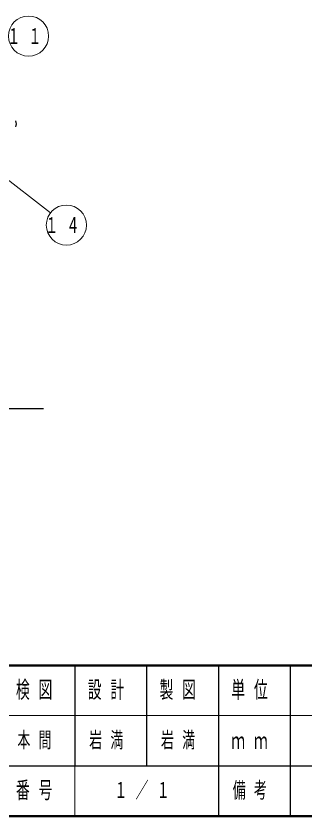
# Model space of a CAD drawing. Units: millimetres on the paper, scale 1:50. Extents: x -385 to 840, y 0 to 267.
# Drawn here: x 179.3 to 219.6, y 0 to 111.6 of the extents above; entities that cross this region are included whole.
import ezdxf

# ---------------------------------------------------------------- set-up
doc = ezdxf.new("R2010")
doc.units = ezdxf.units.MM
doc.layers.add('1_50', color=7, linetype='Continuous', lineweight=25)
doc.layers.add('LY_3', color=7, linetype='Continuous', lineweight=13)
doc.layers.add('LY_4', color=7, linetype='Continuous')
doc.styles.add('ＭＳ ゴシック', font='')
doc.styles.get('ＭＳ ゴシック').set_extended_font_data('MS Gothic')

msp = doc.modelspace()

# ---------------------------------------------------------------- linework, layer by layer
at = {"layer": '1_50', "lineweight": 13}
msp.add_line((175.959, 90.455), (184.119, 84.119), dxfattribs=at)
at = {"layer": '1_50'}
msp.add_line((106.203, 56.817), (183.152, 56.817), dxfattribs=at)
at = {"layer": '1_50', "lineweight": 13}
for centre in [(181.053, 108.758), (186.33, 82.402)]:
    msp.add_circle(centre, 2.8, dxfattribs=at)
at = {"layer": '1_50', "color": 131}
msp.add_arc((178.568, 96.517), 0.8, 330, 30, dxfattribs=at)
at = {"layer": 'LY_3', "lineweight": 50}
for p, q in [((35, 21), (420, 21)), ((35, 0), (420, 0))]:
    msp.add_line(p, q, dxfattribs=at)
at = {"layer": 'LY_3', "color": 211, "lineweight": 25}
for p, q in [((187.5, 21), (187.5, 7)), ((197.5, 21), (197.5, 7)), ((207.5, 21), (207.5, 0)), ((217.5, 21), (217.5, 7)), ((177.5, 7), (420, 7))]:
    msp.add_line(p, q, dxfattribs=at)
at = {"layer": 'LY_3'}
for p, q in [((177.5, 14), (232.5, 14)), ((187.5, 7), (187.5, 0))]:
    msp.add_line(p, q, dxfattribs=at)
at = {"layer": 'LY_3', "lineweight": 25}
msp.add_line((217.5, 7), (217.5, 0), dxfattribs=at)

# ---------------------------------------------------------------- texts
at = {"layer": '1_50', "char_height": 2.199, "attachment_point": 5, "style": 'ＭＳ ゴシック'}
for s, insert in [('\\T1.64;\\W0.6;１１', (181.053, 108.758)), ('\\T1.64;\\W0.6;１４', (186.33, 82.402))]:
    msp.add_mtext(s, dxfattribs=dict(at, insert=insert))
at = {"layer": 'LY_3', "color": 4, "attachment_point": 4, "style": 'ＭＳ ゴシック'}
for s, insert, char_height in [('\\T1.64;\\W0.6;検図', (179.3, 17.5), 2.346), ('\\T1.64;\\W0.6;設計', (189.3, 17.5), 2.346), ('\\T1.64;\\W0.6;製図', (199.3, 17.5), 2.346), ('\\T1.64;\\W0.6;単位', (209.3, 17.5), 2.346), ('\\T1.64;\\W0.6;ｍｍ', (209.3, 10.5), 2.346), ('\\T1.64;\\W0.6;番号', (179.3, 3.5), 2.346), ('\\T1.64;\\W0.6;備考', (209.5, 3.5), 2.199)]:
    msp.add_mtext(s, dxfattribs=dict(at, insert=insert, char_height=char_height))
at = {"layer": 'LY_4', "char_height": 2.199, "attachment_point": 4, "style": 'ＭＳ ゴシック'}
for s, insert in [('\\T1.64;\\W0.6;本間', (179.5, 10.5)), ('\\T1.64;\\W0.6;岩満', (189.5, 10.5)), ('\\T1.64;\\W0.6;岩満', (199.5, 10.5)), ('\\T1.64;\\W0.6;１／１', (193, 3.5))]:
    msp.add_mtext(s, dxfattribs=dict(at, insert=insert))

doc.saveas('drawing.dxf')
